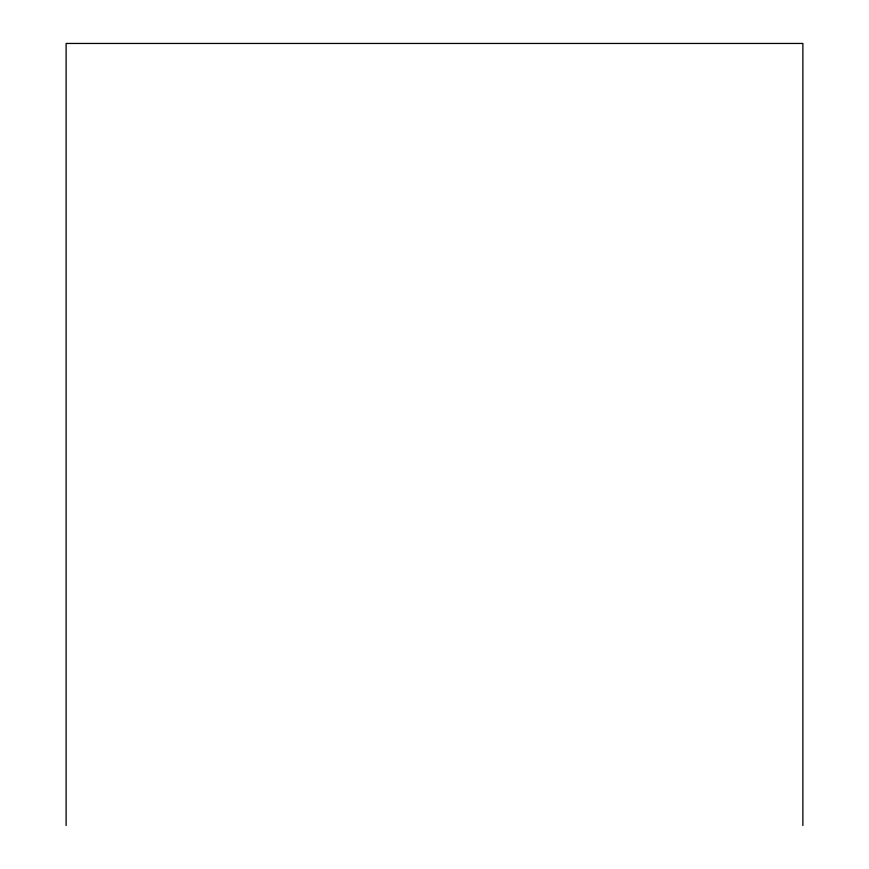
<?xml version="1.0" encoding="UTF-8"?>
<svg xmlns="http://www.w3.org/2000/svg" width="869" height="869" viewBox="0 0 869 869"><rect width="100%" height="100%" fill="white"/><g stroke="black" fill="none" stroke-linecap="round" stroke-linejoin="round"><path stroke-width="1.3" d="M802.88 825.55L802.88 43.45L66.12 43.45L66.12 825.55"/></g></svg>
